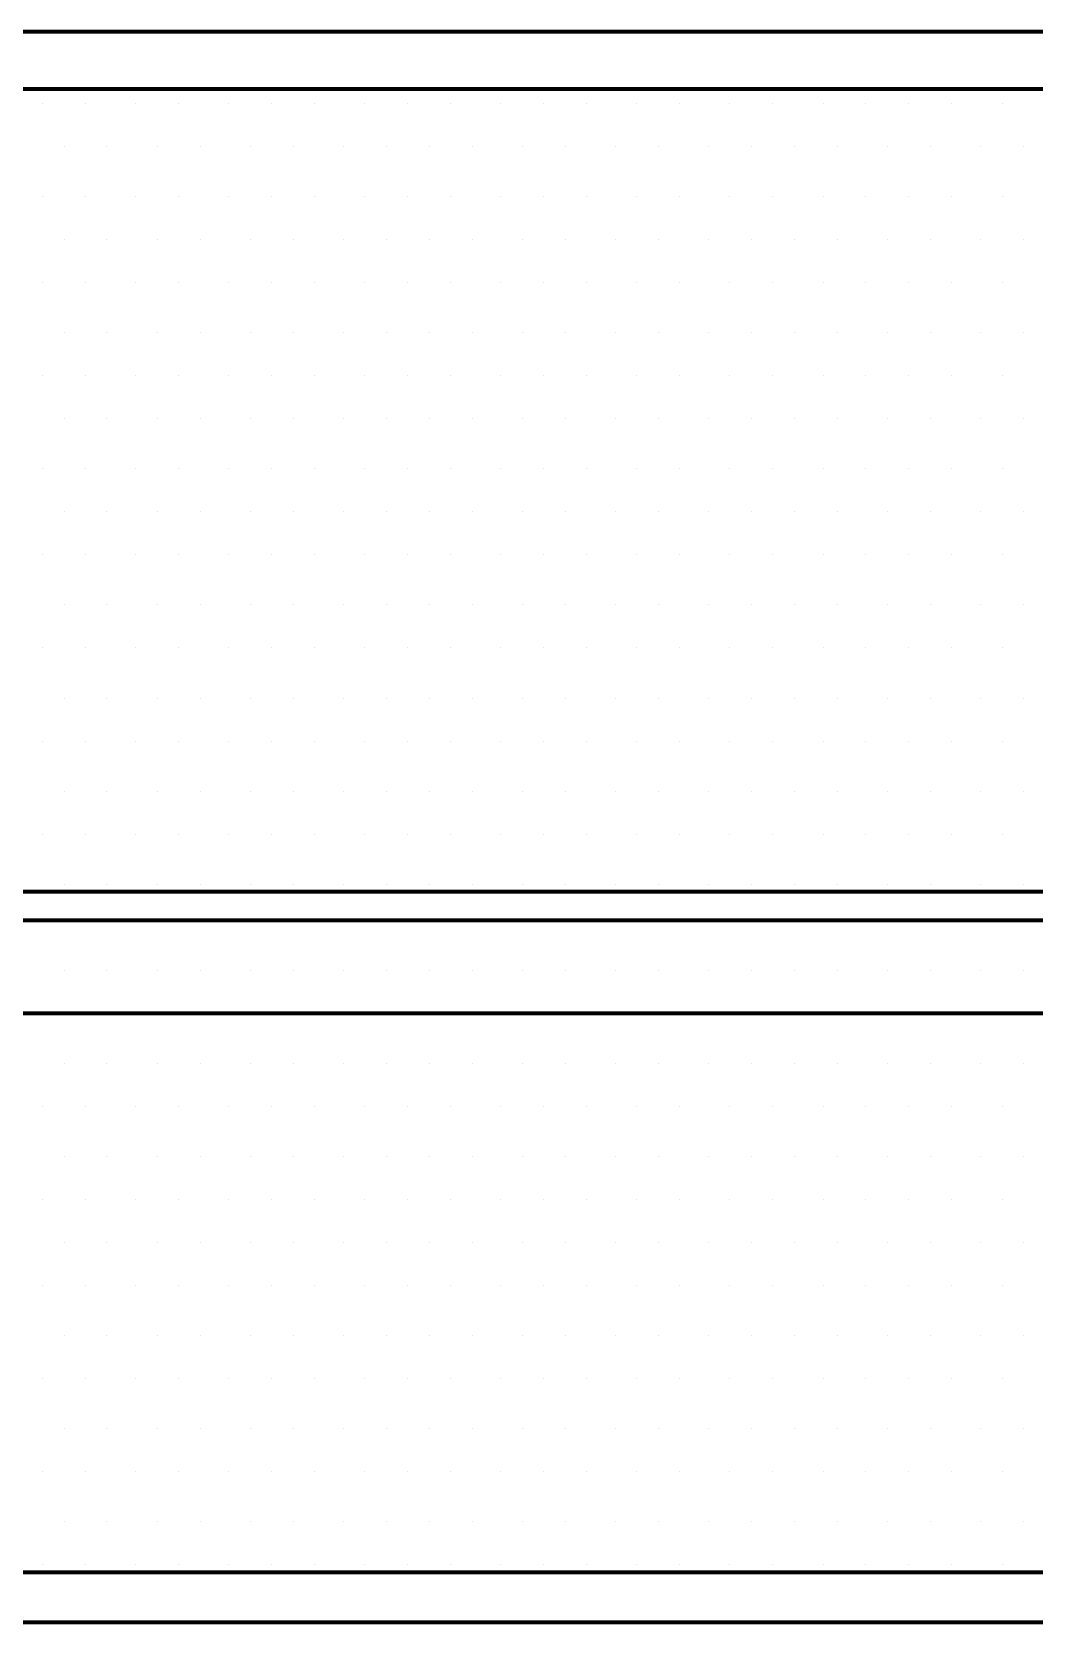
# Model space of a CAD drawing. Header units: millimetres. Extents: x 2273 to 2522, y 1034 to 1187.
# Drawn here: x 2460.909 to 2461.321, y 1050.987 to 1051.64 of the extents above; entities that cross this region are included whole.
import ezdxf

# ---------------------------------------------------------------- set-up
doc = ezdxf.new("R2010")
doc.units = ezdxf.units.MM
doc.layers.add('LAYER8', color=8, linetype='Continuous')
doc.layers.add('PAREDES', color=4, linetype='Continuous', lineweight=100)

# ---------------------------------------------------------------- blocks, each defined once
blk = doc.blocks.new('CAR')
at = {"layer": 'PAREDES', "color": 0, "linetype": 'Continuous'}
for points in [[(73.97696, 146.38922), (73.97696, 145.26275)], [(74.00049, 146.38922), (74.00049, 145.26275)], [(74.3299, 145.27157), (74.3299, 146.38039)], [(74.34167, 145.27157), (74.34167, 146.38039)], [(74.3799, 145.28333), (74.3799, 146.36863)], [(74.60931, 145.35686), (74.60931, 146.2951)], [(74.60931, 145.35686), (74.60931, 146.2951)], [(74.6299, 145.35686), (74.6299, 146.2951)], [(74.02402, 146.02451), (74.02402, 146.02451)], [(74.06225, 146.02451), (74.06225, 146.02451)], [(74.10049, 146.02451), (74.10049, 146.02451)], [(74.13578, 146.02451), (74.13578, 146.02451)], [(74.17402, 146.02451), (74.17402, 146.02451)], [(74.21225, 146.02451), (74.21225, 146.02451)], [(74.25049, 146.02451), (74.25049, 146.02451)], [(74.28873, 146.02451), (74.28873, 146.02451)], [(74.32696, 146.02451), (74.32696, 146.02451)], [(74.36225, 146.02451), (74.36225, 146.02451)], [(74.40049, 146.02451), (74.40049, 146.02451)], [(74.43873, 146.02451), (74.43873, 146.02451)], [(74.47402, 146.02451), (74.47402, 146.02451)], [(74.51225, 146.02451), (74.51225, 146.02451)], [(74.55049, 146.02451), (74.55049, 146.02451)], [(74.58873, 146.02451), (74.58873, 146.02451)], [(74.00637, 146.01569), (74.00637, 146.01569)], [(74.04461, 146.01569), (74.04461, 146.01569)], [(74.0799, 146.01569), (74.0799, 146.01569)], [(74.11814, 146.01569), (74.11814, 146.01569)], [(74.15637, 146.01569), (74.15637, 146.01569)], [(74.19167, 146.01569), (74.19167, 146.01569)], [(74.2299, 146.01569), (74.2299, 146.01569)], [(74.26814, 146.01569), (74.26814, 146.01569)], [(74.30637, 146.01569), (74.30637, 146.01569)], [(74.34167, 146.01569), (74.34167, 146.01569)], [(74.3799, 146.01569), (74.3799, 146.01569)], [(74.41814, 146.01569), (74.41814, 146.01569)], [(74.45637, 146.01569), (74.45637, 146.01569)], [(74.49167, 146.01569), (74.49167, 146.01569)], [(74.5299, 146.01569), (74.5299, 146.01569)], [(74.56814, 146.01569), (74.56814, 146.01569)], [(74.60637, 146.01569), (74.60637, 146.01569)], [(74.02402, 146.00686), (74.02402, 146.00686)], [(74.06225, 146.00686), (74.06225, 146.00686)], [(74.10049, 146.00686), (74.10049, 146.00686)], [(74.13578, 146.00686), (74.13578, 146.00686)], [(74.17402, 146.00686), (74.17402, 146.00686)], [(74.21225, 146.00686), (74.21225, 146.00686)], [(74.25049, 146.00686), (74.25049, 146.00686)], [(74.28873, 146.00686), (74.28873, 146.00686)], [(74.32696, 146.00686), (74.32696, 146.00686)], [(74.36225, 146.00686), (74.36225, 146.00686)], [(74.40049, 146.00686), (74.40049, 146.00686)], [(74.43873, 146.00686), (74.43873, 146.00686)], [(74.47402, 146.00686), (74.47402, 146.00686)], [(74.51225, 146.00686), (74.51225, 146.00686)], [(74.55049, 146.00686), (74.55049, 146.00686)], [(74.58873, 146.00686), (74.58873, 146.00686)], [(74.00637, 145.9951), (74.00637, 145.9951)], [(74.04461, 145.9951), (74.04461, 145.9951)], [(74.0799, 145.9951), (74.0799, 145.9951)], [(74.11814, 145.9951), (74.11814, 145.9951)], [(74.15637, 145.9951), (74.15637, 145.9951)], [(74.19167, 145.9951), (74.19167, 145.9951)], [(74.2299, 145.9951), (74.2299, 145.9951)], [(74.26814, 145.9951), (74.26814, 145.9951)], [(74.30637, 145.9951), (74.30637, 145.9951)], [(74.34167, 145.9951), (74.34167, 145.9951)], [(74.3799, 145.9951), (74.3799, 145.9951)], [(74.41814, 145.9951), (74.41814, 145.9951)], [(74.45637, 145.9951), (74.45637, 145.9951)], [(74.49167, 145.9951), (74.49167, 145.9951)], [(74.5299, 145.9951), (74.5299, 145.9951)], [(74.56814, 145.9951), (74.56814, 145.9951)], [(74.60637, 145.9951), (74.60637, 145.9951)], [(74.02402, 145.98627), (74.02402, 145.98627)], [(74.06225, 145.98627), (74.06225, 145.98627)], [(74.10049, 145.98627), (74.10049, 145.98627)], [(74.13578, 145.98627), (74.13578, 145.98627)], [(74.17402, 145.98627), (74.17402, 145.98627)], [(74.21225, 145.98627), (74.21225, 145.98627)], [(74.25049, 145.98627), (74.25049, 145.98627)], [(74.28873, 145.98627), (74.28873, 145.98627)], [(74.32696, 145.98627), (74.32696, 145.98627)], [(74.36225, 145.98627), (74.36225, 145.98627)], [(74.40049, 145.98627), (74.40049, 145.98627)], [(74.43873, 145.98627), (74.43873, 145.98627)], [(74.47402, 145.98627), (74.47402, 145.98627)], [(74.51225, 145.98627), (74.51225, 145.98627)], [(74.55049, 145.98627), (74.55049, 145.98627)], [(74.58873, 145.98627), (74.58873, 145.98627)], [(74.00637, 145.97745), (74.00637, 145.97745)], [(74.04461, 145.97745), (74.04461, 145.97745)], [(74.0799, 145.97745), (74.0799, 145.97745)], [(74.11814, 145.97745), (74.11814, 145.97745)], [(74.15637, 145.97745), (74.15637, 145.97745)], [(74.19167, 145.97745), (74.19167, 145.97745)], [(74.2299, 145.97745), (74.2299, 145.97745)], [(74.26814, 145.97745), (74.26814, 145.97745)], [(74.30637, 145.97745), (74.30637, 145.97745)], [(74.34167, 145.97745), (74.34167, 145.97745)], [(74.3799, 145.97745), (74.3799, 145.97745)], [(74.41814, 145.97745), (74.41814, 145.97745)], [(74.45637, 145.97745), (74.45637, 145.97745)], [(74.49167, 145.97745), (74.49167, 145.97745)], [(74.5299, 145.97745), (74.5299, 145.97745)], [(74.56814, 145.97745), (74.56814, 145.97745)], [(74.60637, 145.97745), (74.60637, 145.97745)], [(74.02402, 145.96863), (74.02402, 145.96863)], [(74.06225, 145.96863), (74.06225, 145.96863)], [(74.10049, 145.96863), (74.10049, 145.96863)], [(74.13578, 145.96863), (74.13578, 145.96863)], [(74.17402, 145.96863), (74.17402, 145.96863)], [(74.21225, 145.96863), (74.21225, 145.96863)], [(74.25049, 145.96863), (74.25049, 145.96863)], [(74.28873, 145.96863), (74.28873, 145.96863)], [(74.32696, 145.96863), (74.32696, 145.96863)], [(74.36225, 145.96863), (74.36225, 145.96863)], [(74.40049, 145.96863), (74.40049, 145.96863)], [(74.43873, 145.96863), (74.43873, 145.96863)], [(74.47402, 145.96863), (74.47402, 145.96863)], [(74.51225, 145.96863), (74.51225, 145.96863)], [(74.55049, 145.96863), (74.55049, 145.96863)], [(74.58873, 145.96863), (74.58873, 145.96863)], [(74.00637, 145.9598), (74.00637, 145.9598)], [(74.04461, 145.9598), (74.04461, 145.9598)], [(74.0799, 145.9598), (74.0799, 145.9598)], [(74.11814, 145.9598), (74.11814, 145.9598)], [(74.15637, 145.9598), (74.15637, 145.9598)], [(74.19167, 145.9598), (74.19167, 145.9598)], [(74.2299, 145.9598), (74.2299, 145.9598)], [(74.26814, 145.9598), (74.26814, 145.9598)], [(74.30637, 145.9598), (74.30637, 145.9598)], [(74.34167, 145.9598), (74.34167, 145.9598)], [(74.3799, 145.9598), (74.3799, 145.9598)], [(74.41814, 145.9598), (74.41814, 145.9598)], [(74.45637, 145.9598), (74.45637, 145.9598)], [(74.49167, 145.9598), (74.49167, 145.9598)], [(74.5299, 145.9598), (74.5299, 145.9598)], [(74.56814, 145.9598), (74.56814, 145.9598)], [(74.60637, 145.9598), (74.60637, 145.9598)], [(74.02402, 145.94804), (74.02402, 145.94804)], [(74.06225, 145.94804), (74.06225, 145.94804)], [(74.10049, 145.94804), (74.10049, 145.94804)], [(74.13578, 145.94804), (74.13578, 145.94804)], [(74.17402, 145.94804), (74.17402, 145.94804)], [(74.21225, 145.94804), (74.21225, 145.94804)], [(74.25049, 145.94804), (74.25049, 145.94804)], [(74.28873, 145.94804), (74.28873, 145.94804)], [(74.32696, 145.94804), (74.32696, 145.94804)], [(74.36225, 145.94804), (74.36225, 145.94804)], [(74.40049, 145.94804), (74.40049, 145.94804)], [(74.43873, 145.94804), (74.43873, 145.94804)], [(74.47402, 145.94804), (74.47402, 145.94804)], [(74.51225, 145.94804), (74.51225, 145.94804)], [(74.55049, 145.94804), (74.55049, 145.94804)], [(74.58873, 145.94804), (74.58873, 145.94804)], [(74.00637, 145.94216), (74.00637, 145.94216)], [(74.04461, 145.94216), (74.04461, 145.94216)], [(74.0799, 145.94216), (74.0799, 145.94216)], [(74.11814, 145.94216), (74.11814, 145.94216)], [(74.15637, 145.94216), (74.15637, 145.94216)], [(74.19167, 145.94216), (74.19167, 145.94216)], [(74.2299, 145.94216), (74.2299, 145.94216)], [(74.26814, 145.94216), (74.26814, 145.94216)], [(74.30637, 145.94216), (74.30637, 145.94216)], [(74.34167, 145.94216), (74.34167, 145.94216)], [(74.3799, 145.94216), (74.3799, 145.94216)], [(74.41814, 145.94216), (74.41814, 145.94216)], [(74.45637, 145.94216), (74.45637, 145.94216)], [(74.49167, 145.94216), (74.49167, 145.94216)], [(74.5299, 145.94216), (74.5299, 145.94216)], [(74.56814, 145.94216), (74.56814, 145.94216)], [(74.60637, 145.94216), (74.60637, 145.94216)], [(74.02402, 145.93039), (74.02402, 145.93039)], [(74.06225, 145.93039), (74.06225, 145.93039)], [(74.10049, 145.93039), (74.10049, 145.93039)], [(74.13578, 145.93039), (74.13578, 145.93039)], [(74.17402, 145.93039), (74.17402, 145.93039)], [(74.21225, 145.93039), (74.21225, 145.93039)], [(74.25049, 145.93039), (74.25049, 145.93039)], [(74.28873, 145.93039), (74.28873, 145.93039)], [(74.32696, 145.93039), (74.32696, 145.93039)], [(74.36225, 145.93039), (74.36225, 145.93039)], [(74.40049, 145.93039), (74.40049, 145.93039)], [(74.43873, 145.93039), (74.43873, 145.93039)], [(74.47402, 145.93039), (74.47402, 145.93039)], [(74.51225, 145.93039), (74.51225, 145.93039)], [(74.55049, 145.93039), (74.55049, 145.93039)], [(74.58873, 145.93039), (74.58873, 145.93039)], [(74.00637, 145.92157), (74.00637, 145.92157)], [(74.04461, 145.92157), (74.04461, 145.92157)], [(74.0799, 145.92157), (74.0799, 145.92157)], [(74.11814, 145.92157), (74.11814, 145.92157)], [(74.15637, 145.92157), (74.15637, 145.92157)], [(74.19167, 145.92157), (74.19167, 145.92157)], [(74.2299, 145.92157), (74.2299, 145.92157)], [(74.26814, 145.92157), (74.26814, 145.92157)], [(74.30637, 145.92157), (74.30637, 145.92157)], [(74.34167, 145.92157), (74.34167, 145.92157)], [(74.3799, 145.92157), (74.3799, 145.92157)], [(74.41814, 145.92157), (74.41814, 145.92157)], [(74.45637, 145.92157), (74.45637, 145.92157)], [(74.49167, 145.92157), (74.49167, 145.92157)], [(74.5299, 145.92157), (74.5299, 145.92157)], [(74.56814, 145.92157), (74.56814, 145.92157)], [(74.60637, 145.92157), (74.60637, 145.92157)], [(74.02402, 145.91275), (74.02402, 145.91275)], [(74.06225, 145.91275), (74.06225, 145.91275)], [(74.10049, 145.91275), (74.10049, 145.91275)], [(74.13578, 145.91275), (74.13578, 145.91275)], [(74.17402, 145.91275), (74.17402, 145.91275)], [(74.21225, 145.91275), (74.21225, 145.91275)], [(74.25049, 145.91275), (74.25049, 145.91275)], [(74.28873, 145.91275), (74.28873, 145.91275)], [(74.32696, 145.91275), (74.32696, 145.91275)], [(74.36225, 145.91275), (74.36225, 145.91275)], [(74.40049, 145.91275), (74.40049, 145.91275)], [(74.43873, 145.91275), (74.43873, 145.91275)], [(74.47402, 145.91275), (74.47402, 145.91275)], [(74.51225, 145.91275), (74.51225, 145.91275)], [(74.55049, 145.91275), (74.55049, 145.91275)], [(74.58873, 145.91275), (74.58873, 145.91275)], [(74.00637, 145.90392), (74.00637, 145.90392)], [(74.04461, 145.90392), (74.04461, 145.90392)], [(74.0799, 145.90392), (74.0799, 145.90392)], [(74.11814, 145.90392), (74.11814, 145.90392)], [(74.15637, 145.90392), (74.15637, 145.90392)], [(74.19167, 145.90392), (74.19167, 145.90392)], [(74.2299, 145.90392), (74.2299, 145.90392)], [(74.26814, 145.90392), (74.26814, 145.90392)], [(74.30637, 145.90392), (74.30637, 145.90392)], [(74.34167, 145.90392), (74.34167, 145.90392)], [(74.3799, 145.90392), (74.3799, 145.90392)], [(74.41814, 145.90392), (74.41814, 145.90392)], [(74.45637, 145.90392), (74.45637, 145.90392)], [(74.49167, 145.90392), (74.49167, 145.90392)], [(74.5299, 145.90392), (74.5299, 145.90392)], [(74.56814, 145.90392), (74.56814, 145.90392)], [(74.60637, 145.90392), (74.60637, 145.90392)], [(74.02402, 145.8951), (74.02402, 145.8951)], [(74.06225, 145.8951), (74.06225, 145.8951)], [(74.10049, 145.8951), (74.10049, 145.8951)], [(74.13578, 145.8951), (74.13578, 145.8951)], [(74.17402, 145.8951), (74.17402, 145.8951)], [(74.21225, 145.8951), (74.21225, 145.8951)], [(74.25049, 145.8951), (74.25049, 145.8951)], [(74.28873, 145.8951), (74.28873, 145.8951)], [(74.32696, 145.8951), (74.32696, 145.8951)], [(74.36225, 145.8951), (74.36225, 145.8951)], [(74.40049, 145.8951), (74.40049, 145.8951)], [(74.43873, 145.8951), (74.43873, 145.8951)], [(74.47402, 145.8951), (74.47402, 145.8951)], [(74.51225, 145.8951), (74.51225, 145.8951)], [(74.55049, 145.8951), (74.55049, 145.8951)], [(74.58873, 145.8951), (74.58873, 145.8951)], [(74.00637, 145.88333), (74.00637, 145.88333)], [(74.04461, 145.88333), (74.04461, 145.88333)], [(74.0799, 145.88333), (74.0799, 145.88333)], [(74.11814, 145.88333), (74.11814, 145.88333)], [(74.15637, 145.88333), (74.15637, 145.88333)], [(74.19167, 145.88333), (74.19167, 145.88333)], [(74.2299, 145.88333), (74.2299, 145.88333)], [(74.26814, 145.88333), (74.26814, 145.88333)], [(74.30637, 145.88333), (74.30637, 145.88333)], [(74.34167, 145.88333), (74.34167, 145.88333)], [(74.3799, 145.88333), (74.3799, 145.88333)], [(74.41814, 145.88333), (74.41814, 145.88333)], [(74.45637, 145.88333), (74.45637, 145.88333)], [(74.49167, 145.88333), (74.49167, 145.88333)], [(74.5299, 145.88333), (74.5299, 145.88333)], [(74.56814, 145.88333), (74.56814, 145.88333)], [(74.60637, 145.88333), (74.60637, 145.88333)], [(74.02402, 145.87451), (74.02402, 145.87451)], [(74.06225, 145.87451), (74.06225, 145.87451)], [(74.10049, 145.87451), (74.10049, 145.87451)], [(74.13578, 145.87451), (74.13578, 145.87451)], [(74.17402, 145.87451), (74.17402, 145.87451)], [(74.21225, 145.87451), (74.21225, 145.87451)], [(74.25049, 145.87451), (74.25049, 145.87451)], [(74.28873, 145.87451), (74.28873, 145.87451)], [(74.32696, 145.87451), (74.32696, 145.87451)], [(74.36225, 145.87451), (74.36225, 145.87451)], [(74.40049, 145.87451), (74.40049, 145.87451)], [(74.43873, 145.87451), (74.43873, 145.87451)], [(74.47402, 145.87451), (74.47402, 145.87451)], [(74.51225, 145.87451), (74.51225, 145.87451)], [(74.55049, 145.87451), (74.55049, 145.87451)], [(74.58873, 145.87451), (74.58873, 145.87451)], [(74.00637, 145.86569), (74.00637, 145.86569)], [(74.04461, 145.86569), (74.04461, 145.86569)], [(74.0799, 145.86569), (74.0799, 145.86569)], [(74.11814, 145.86569), (74.11814, 145.86569)], [(74.15637, 145.86569), (74.15637, 145.86569)], [(74.19167, 145.86569), (74.19167, 145.86569)], [(74.2299, 145.86569), (74.2299, 145.86569)], [(74.26814, 145.86569), (74.26814, 145.86569)], [(74.30637, 145.86569), (74.30637, 145.86569)], [(74.34167, 145.86569), (74.34167, 145.86569)], [(74.3799, 145.86569), (74.3799, 145.86569)], [(74.41814, 145.86569), (74.41814, 145.86569)], [(74.45637, 145.86569), (74.45637, 145.86569)], [(74.49167, 145.86569), (74.49167, 145.86569)], [(74.5299, 145.86569), (74.5299, 145.86569)], [(74.56814, 145.86569), (74.56814, 145.86569)], [(74.60637, 145.86569), (74.60637, 145.86569)], [(74.02402, 145.85686), (74.02402, 145.85686)], [(74.06225, 145.85686), (74.06225, 145.85686)], [(74.10049, 145.85686), (74.10049, 145.85686)], [(74.13578, 145.85686), (74.13578, 145.85686)], [(74.17402, 145.85686), (74.17402, 145.85686)], [(74.21225, 145.85686), (74.21225, 145.85686)], [(74.25049, 145.85686), (74.25049, 145.85686)], [(74.28873, 145.85686), (74.28873, 145.85686)], [(74.32696, 145.85686), (74.32696, 145.85686)], [(74.36225, 145.85686), (74.36225, 145.85686)], [(74.40049, 145.85686), (74.40049, 145.85686)], [(74.43873, 145.85686), (74.43873, 145.85686)], [(74.47402, 145.85686), (74.47402, 145.85686)], [(74.51225, 145.85686), (74.51225, 145.85686)], [(74.55049, 145.85686), (74.55049, 145.85686)], [(74.58873, 145.85686), (74.58873, 145.85686)], [(74.00637, 145.8451), (74.00637, 145.8451)], [(74.04461, 145.8451), (74.04461, 145.8451)], [(74.0799, 145.8451), (74.0799, 145.8451)], [(74.11814, 145.8451), (74.11814, 145.8451)], [(74.15637, 145.8451), (74.15637, 145.8451)], [(74.19167, 145.8451), (74.19167, 145.8451)], [(74.2299, 145.8451), (74.2299, 145.8451)], [(74.26814, 145.8451), (74.26814, 145.8451)], [(74.30637, 145.8451), (74.30637, 145.8451)], [(74.34167, 145.8451), (74.34167, 145.8451)], [(74.3799, 145.8451), (74.3799, 145.8451)], [(74.41814, 145.8451), (74.41814, 145.8451)], [(74.45637, 145.8451), (74.45637, 145.8451)], [(74.49167, 145.8451), (74.49167, 145.8451)], [(74.5299, 145.8451), (74.5299, 145.8451)], [(74.56814, 145.8451), (74.56814, 145.8451)], [(74.60637, 145.8451), (74.60637, 145.8451)], [(74.02402, 145.83627), (74.02402, 145.83627)], [(74.06225, 145.83627), (74.06225, 145.83627)], [(74.10049, 145.83627), (74.10049, 145.83627)], [(74.13578, 145.83627), (74.13578, 145.83627)], [(74.17402, 145.83627), (74.17402, 145.83627)], [(74.21225, 145.83627), (74.21225, 145.83627)], [(74.25049, 145.83627), (74.25049, 145.83627)], [(74.28873, 145.83627), (74.28873, 145.83627)], [(74.32696, 145.83627), (74.32696, 145.83627)], [(74.36225, 145.83627), (74.36225, 145.83627)], [(74.40049, 145.83627), (74.40049, 145.83627)], [(74.43873, 145.83627), (74.43873, 145.83627)], [(74.47402, 145.83627), (74.47402, 145.83627)], [(74.51225, 145.83627), (74.51225, 145.83627)], [(74.55049, 145.83627), (74.55049, 145.83627)], [(74.58873, 145.83627), (74.58873, 145.83627)], [(74.00637, 145.82745), (74.00637, 145.82745)], [(74.04461, 145.82745), (74.04461, 145.82745)], [(74.0799, 145.82745), (74.0799, 145.82745)], [(74.11814, 145.82745), (74.11814, 145.82745)], [(74.15637, 145.82745), (74.15637, 145.82745)], [(74.19167, 145.82745), (74.19167, 145.82745)], [(74.2299, 145.82745), (74.2299, 145.82745)], [(74.26814, 145.82745), (74.26814, 145.82745)], [(74.30637, 145.82745), (74.30637, 145.82745)], [(74.34167, 145.82745), (74.34167, 145.82745)], [(74.3799, 145.82745), (74.3799, 145.82745)], [(74.41814, 145.82745), (74.41814, 145.82745)], [(74.45637, 145.82745), (74.45637, 145.82745)], [(74.49167, 145.82745), (74.49167, 145.82745)], [(74.5299, 145.82745), (74.5299, 145.82745)], [(74.56814, 145.82745), (74.56814, 145.82745)], [(74.60637, 145.82745), (74.60637, 145.82745)], [(74.02402, 145.81863), (74.02402, 145.81863)], [(74.06225, 145.81863), (74.06225, 145.81863)], [(74.10049, 145.81863), (74.10049, 145.81863)], [(74.13578, 145.81863), (74.13578, 145.81863)], [(74.17402, 145.81863), (74.17402, 145.81863)], [(74.21225, 145.81863), (74.21225, 145.81863)], [(74.25049, 145.81863), (74.25049, 145.81863)], [(74.28873, 145.81863), (74.28873, 145.81863)], [(74.32696, 145.81863), (74.32696, 145.81863)], [(74.36225, 145.81863), (74.36225, 145.81863)], [(74.40049, 145.81863), (74.40049, 145.81863)], [(74.43873, 145.81863), (74.43873, 145.81863)], [(74.47402, 145.81863), (74.47402, 145.81863)], [(74.51225, 145.81863), (74.51225, 145.81863)], [(74.55049, 145.81863), (74.55049, 145.81863)], [(74.58873, 145.81863), (74.58873, 145.81863)], [(74.00637, 145.8098), (74.00637, 145.8098)], [(74.04461, 145.8098), (74.04461, 145.8098)], [(74.0799, 145.8098), (74.0799, 145.8098)], [(74.11814, 145.8098), (74.11814, 145.8098)], [(74.15637, 145.8098), (74.15637, 145.8098)], [(74.19167, 145.8098), (74.19167, 145.8098)], [(74.2299, 145.8098), (74.2299, 145.8098)], [(74.26814, 145.8098), (74.26814, 145.8098)], [(74.30637, 145.8098), (74.30637, 145.8098)], [(74.34167, 145.8098), (74.34167, 145.8098)], [(74.3799, 145.8098), (74.3799, 145.8098)], [(74.41814, 145.8098), (74.41814, 145.8098)], [(74.45637, 145.8098), (74.45637, 145.8098)], [(74.49167, 145.8098), (74.49167, 145.8098)], [(74.5299, 145.8098), (74.5299, 145.8098)], [(74.56814, 145.8098), (74.56814, 145.8098)], [(74.60637, 145.8098), (74.60637, 145.8098)], [(74.02402, 145.79804), (74.02402, 145.79804)], [(74.06225, 145.79804), (74.06225, 145.79804)], [(74.10049, 145.79804), (74.10049, 145.79804)], [(74.13578, 145.79804), (74.13578, 145.79804)], [(74.17402, 145.79804), (74.17402, 145.79804)], [(74.21225, 145.79804), (74.21225, 145.79804)], [(74.25049, 145.79804), (74.25049, 145.79804)], [(74.28873, 145.79804), (74.28873, 145.79804)], [(74.32696, 145.79804), (74.32696, 145.79804)], [(74.36225, 145.79804), (74.36225, 145.79804)], [(74.40049, 145.79804), (74.40049, 145.79804)], [(74.43873, 145.79804), (74.43873, 145.79804)], [(74.47402, 145.79804), (74.47402, 145.79804)], [(74.51225, 145.79804), (74.51225, 145.79804)], [(74.55049, 145.79804), (74.55049, 145.79804)], [(74.58873, 145.79804), (74.58873, 145.79804)], [(74.00637, 145.78922), (74.00637, 145.78922)], [(74.04461, 145.78922), (74.04461, 145.78922)], [(74.0799, 145.78922), (74.0799, 145.78922)], [(74.11814, 145.78922), (74.11814, 145.78922)], [(74.15637, 145.78922), (74.15637, 145.78922)], [(74.19167, 145.78922), (74.19167, 145.78922)], [(74.2299, 145.78922), (74.2299, 145.78922)], [(74.26814, 145.78922), (74.26814, 145.78922)], [(74.30637, 145.78922), (74.30637, 145.78922)], [(74.34167, 145.78922), (74.34167, 145.78922)], [(74.3799, 145.78922), (74.3799, 145.78922)], [(74.41814, 145.78922), (74.41814, 145.78922)], [(74.45637, 145.78922), (74.45637, 145.78922)], [(74.49167, 145.78922), (74.49167, 145.78922)], [(74.5299, 145.78922), (74.5299, 145.78922)], [(74.56814, 145.78922), (74.56814, 145.78922)], [(74.60637, 145.78922), (74.60637, 145.78922)], [(74.02402, 145.78039), (74.02402, 145.78039)], [(74.06225, 145.78039), (74.06225, 145.78039)], [(74.10049, 145.78039), (74.10049, 145.78039)], [(74.13578, 145.78039), (74.13578, 145.78039)], [(74.17402, 145.78039), (74.17402, 145.78039)], [(74.21225, 145.78039), (74.21225, 145.78039)], [(74.25049, 145.78039), (74.25049, 145.78039)], [(74.28873, 145.78039), (74.28873, 145.78039)], [(74.32696, 145.78039), (74.32696, 145.78039)], [(74.36225, 145.78039), (74.36225, 145.78039)], [(74.40049, 145.78039), (74.40049, 145.78039)], [(74.43873, 145.78039), (74.43873, 145.78039)], [(74.47402, 145.78039), (74.47402, 145.78039)], [(74.51225, 145.78039), (74.51225, 145.78039)], [(74.55049, 145.78039), (74.55049, 145.78039)], [(74.58873, 145.78039), (74.58873, 145.78039)], [(74.00637, 145.77157), (74.00637, 145.77157)], [(74.04461, 145.77157), (74.04461, 145.77157)], [(74.0799, 145.77157), (74.0799, 145.77157)], [(74.11814, 145.77157), (74.11814, 145.77157)], [(74.15637, 145.77157), (74.15637, 145.77157)], [(74.19167, 145.77157), (74.19167, 145.77157)], [(74.2299, 145.77157), (74.2299, 145.77157)], [(74.26814, 145.77157), (74.26814, 145.77157)], [(74.30637, 145.77157), (74.30637, 145.77157)], [(74.34167, 145.77157), (74.34167, 145.77157)], [(74.3799, 145.77157), (74.3799, 145.77157)], [(74.41814, 145.77157), (74.41814, 145.77157)], [(74.45637, 145.77157), (74.45637, 145.77157)], [(74.49167, 145.77157), (74.49167, 145.77157)], [(74.5299, 145.77157), (74.5299, 145.77157)], [(74.56814, 145.77157), (74.56814, 145.77157)], [(74.60637, 145.77157), (74.60637, 145.77157)], [(74.02402, 145.76275), (74.02402, 145.76275)], [(74.06225, 145.76275), (74.06225, 145.76275)], [(74.10049, 145.76275), (74.10049, 145.76275)], [(74.13578, 145.76275), (74.13578, 145.76275)], [(74.17402, 145.76275), (74.17402, 145.76275)], [(74.21225, 145.76275), (74.21225, 145.76275)], [(74.25049, 145.76275), (74.25049, 145.76275)], [(74.28873, 145.76275), (74.28873, 145.76275)], [(74.32696, 145.76275), (74.32696, 145.76275)], [(74.36225, 145.76275), (74.36225, 145.76275)], [(74.40049, 145.76275), (74.40049, 145.76275)], [(74.43873, 145.76275), (74.43873, 145.76275)], [(74.47402, 145.76275), (74.47402, 145.76275)], [(74.51225, 145.76275), (74.51225, 145.76275)], [(74.55049, 145.76275), (74.55049, 145.76275)], [(74.58873, 145.76275), (74.58873, 145.76275)], [(74.00637, 145.75392), (74.00637, 145.75392)], [(74.04461, 145.75392), (74.04461, 145.75392)], [(74.0799, 145.75392), (74.0799, 145.75392)], [(74.11814, 145.75392), (74.11814, 145.75392)], [(74.15637, 145.75392), (74.15637, 145.75392)], [(74.19167, 145.75392), (74.19167, 145.75392)], [(74.2299, 145.75392), (74.2299, 145.75392)], [(74.26814, 145.75392), (74.26814, 145.75392)], [(74.30637, 145.75392), (74.30637, 145.75392)], [(74.34167, 145.75392), (74.34167, 145.75392)], [(74.3799, 145.75392), (74.3799, 145.75392)], [(74.41814, 145.75392), (74.41814, 145.75392)], [(74.45637, 145.75392), (74.45637, 145.75392)], [(74.49167, 145.75392), (74.49167, 145.75392)], [(74.5299, 145.75392), (74.5299, 145.75392)], [(74.56814, 145.75392), (74.56814, 145.75392)], [(74.60637, 145.75392), (74.60637, 145.75392)], [(74.02402, 145.7451), (74.02402, 145.7451)], [(74.06225, 145.7451), (74.06225, 145.7451)], [(74.10049, 145.7451), (74.10049, 145.7451)], [(74.13578, 145.7451), (74.13578, 145.7451)], [(74.17402, 145.7451), (74.17402, 145.7451)], [(74.21225, 145.7451), (74.21225, 145.7451)], [(74.25049, 145.7451), (74.25049, 145.7451)], [(74.28873, 145.7451), (74.28873, 145.7451)], [(74.32696, 145.7451), (74.32696, 145.7451)], [(74.36225, 145.7451), (74.36225, 145.7451)], [(74.40049, 145.7451), (74.40049, 145.7451)], [(74.43873, 145.7451), (74.43873, 145.7451)], [(74.47402, 145.7451), (74.47402, 145.7451)], [(74.51225, 145.7451), (74.51225, 145.7451)], [(74.55049, 145.7451), (74.55049, 145.7451)], [(74.58873, 145.7451), (74.58873, 145.7451)], [(74.00637, 145.73333), (74.00637, 145.73333)], [(74.04461, 145.73333), (74.04461, 145.73333)], [(74.0799, 145.73333), (74.0799, 145.73333)], [(74.11814, 145.73333), (74.11814, 145.73333)], [(74.15637, 145.73333), (74.15637, 145.73333)], [(74.19167, 145.73333), (74.19167, 145.73333)], [(74.2299, 145.73333), (74.2299, 145.73333)], [(74.26814, 145.73333), (74.26814, 145.73333)], [(74.30637, 145.73333), (74.30637, 145.73333)], [(74.34167, 145.73333), (74.34167, 145.73333)], [(74.3799, 145.73333), (74.3799, 145.73333)], [(74.41814, 145.73333), (74.41814, 145.73333)], [(74.45637, 145.73333), (74.45637, 145.73333)], [(74.49167, 145.73333), (74.49167, 145.73333)], [(74.5299, 145.73333), (74.5299, 145.73333)], [(74.56814, 145.73333), (74.56814, 145.73333)], [(74.60637, 145.73333), (74.60637, 145.73333)], [(74.02402, 145.72451), (74.02402, 145.72451)], [(74.06225, 145.72451), (74.06225, 145.72451)], [(74.10049, 145.72451), (74.10049, 145.72451)], [(74.13578, 145.72451), (74.13578, 145.72451)], [(74.17402, 145.72451), (74.17402, 145.72451)], [(74.21225, 145.72451), (74.21225, 145.72451)], [(74.25049, 145.72451), (74.25049, 145.72451)], [(74.28873, 145.72451), (74.28873, 145.72451)], [(74.32696, 145.72451), (74.32696, 145.72451)], [(74.36225, 145.72451), (74.36225, 145.72451)], [(74.40049, 145.72451), (74.40049, 145.72451)], [(74.43873, 145.72451), (74.43873, 145.72451)], [(74.47402, 145.72451), (74.47402, 145.72451)], [(74.51225, 145.72451), (74.51225, 145.72451)], [(74.55049, 145.72451), (74.55049, 145.72451)], [(74.58873, 145.72451), (74.58873, 145.72451)], [(74.00637, 145.71569), (74.00637, 145.71569)], [(74.04461, 145.71569), (74.04461, 145.71569)], [(74.0799, 145.71569), (74.0799, 145.71569)], [(74.11814, 145.71569), (74.11814, 145.71569)], [(74.15637, 145.71569), (74.15637, 145.71569)], [(74.19167, 145.71569), (74.19167, 145.71569)], [(74.2299, 145.71569), (74.2299, 145.71569)], [(74.26814, 145.71569), (74.26814, 145.71569)], [(74.30637, 145.71569), (74.30637, 145.71569)], [(74.34167, 145.71569), (74.34167, 145.71569)], [(74.3799, 145.71569), (74.3799, 145.71569)], [(74.41814, 145.71569), (74.41814, 145.71569)], [(74.45637, 145.71569), (74.45637, 145.71569)], [(74.49167, 145.71569), (74.49167, 145.71569)], [(74.5299, 145.71569), (74.5299, 145.71569)], [(74.56814, 145.71569), (74.56814, 145.71569)], [(74.60637, 145.71569), (74.60637, 145.71569)], [(74.02402, 145.70686), (74.02402, 145.70686)], [(74.06225, 145.70686), (74.06225, 145.70686)], [(74.10049, 145.70686), (74.10049, 145.70686)], [(74.13578, 145.70686), (74.13578, 145.70686)], [(74.17402, 145.70686), (74.17402, 145.70686)], [(74.21225, 145.70686), (74.21225, 145.70686)], [(74.25049, 145.70686), (74.25049, 145.70686)], [(74.28873, 145.70686), (74.28873, 145.70686)], [(74.32696, 145.70686), (74.32696, 145.70686)], [(74.36225, 145.70686), (74.36225, 145.70686)], [(74.40049, 145.70686), (74.40049, 145.70686)], [(74.43873, 145.70686), (74.43873, 145.70686)], [(74.47402, 145.70686), (74.47402, 145.70686)], [(74.51225, 145.70686), (74.51225, 145.70686)], [(74.55049, 145.70686), (74.55049, 145.70686)], [(74.58873, 145.70686), (74.58873, 145.70686)], [(74.00637, 145.69804), (74.00637, 145.69804)], [(74.04461, 145.69804), (74.04461, 145.69804)], [(74.0799, 145.69804), (74.0799, 145.69804)], [(74.11814, 145.69804), (74.11814, 145.69804)], [(74.15637, 145.69804), (74.15637, 145.69804)], [(74.19167, 145.69804), (74.19167, 145.69804)], [(74.2299, 145.69804), (74.2299, 145.69804)], [(74.26814, 145.69804), (74.26814, 145.69804)], [(74.30637, 145.69804), (74.30637, 145.69804)], [(74.34167, 145.69804), (74.34167, 145.69804)], [(74.3799, 145.69804), (74.3799, 145.69804)], [(74.41814, 145.69804), (74.41814, 145.69804)], [(74.45637, 145.69804), (74.45637, 145.69804)], [(74.49167, 145.69804), (74.49167, 145.69804)], [(74.5299, 145.69804), (74.5299, 145.69804)], [(74.56814, 145.69804), (74.56814, 145.69804)], [(74.60637, 145.69804), (74.60637, 145.69804)], [(74.02402, 145.68627), (74.02402, 145.68627)], [(74.06225, 145.68627), (74.06225, 145.68627)], [(74.10049, 145.68627), (74.10049, 145.68627)], [(74.13578, 145.68627), (74.13578, 145.68627)], [(74.17402, 145.68627), (74.17402, 145.68627)], [(74.21225, 145.68627), (74.21225, 145.68627)], [(74.25049, 145.68627), (74.25049, 145.68627)], [(74.28873, 145.68627), (74.28873, 145.68627)], [(74.32696, 145.68627), (74.32696, 145.68627)], [(74.36225, 145.68627), (74.36225, 145.68627)], [(74.40049, 145.68627), (74.40049, 145.68627)], [(74.43873, 145.68627), (74.43873, 145.68627)], [(74.47402, 145.68627), (74.47402, 145.68627)], [(74.51225, 145.68627), (74.51225, 145.68627)], [(74.55049, 145.68627), (74.55049, 145.68627)], [(74.58873, 145.68627), (74.58873, 145.68627)], [(74.00637, 145.67745), (74.00637, 145.67745)], [(74.04461, 145.67745), (74.04461, 145.67745)], [(74.0799, 145.67745), (74.0799, 145.67745)], [(74.11814, 145.67745), (74.11814, 145.67745)], [(74.15637, 145.67745), (74.15637, 145.67745)], [(74.19167, 145.67745), (74.19167, 145.67745)], [(74.2299, 145.67745), (74.2299, 145.67745)], [(74.26814, 145.67745), (74.26814, 145.67745)], [(74.30637, 145.67745), (74.30637, 145.67745)], [(74.34167, 145.67745), (74.34167, 145.67745)], [(74.3799, 145.67745), (74.3799, 145.67745)], [(74.41814, 145.67745), (74.41814, 145.67745)], [(74.45637, 145.67745), (74.45637, 145.67745)], [(74.49167, 145.67745), (74.49167, 145.67745)], [(74.5299, 145.67745), (74.5299, 145.67745)], [(74.56814, 145.67745), (74.56814, 145.67745)], [(74.60637, 145.67745), (74.60637, 145.67745)], [(74.02402, 145.66863), (74.02402, 145.66863)], [(74.06225, 145.66863), (74.06225, 145.66863)], [(74.10049, 145.66863), (74.10049, 145.66863)], [(74.13578, 145.66863), (74.13578, 145.66863)], [(74.17402, 145.66863), (74.17402, 145.66863)], [(74.21225, 145.66863), (74.21225, 145.66863)], [(74.25049, 145.66863), (74.25049, 145.66863)], [(74.28873, 145.66863), (74.28873, 145.66863)], [(74.32696, 145.66863), (74.32696, 145.66863)], [(74.36225, 145.66863), (74.36225, 145.66863)], [(74.40049, 145.66863), (74.40049, 145.66863)], [(74.43873, 145.66863), (74.43873, 145.66863)], [(74.47402, 145.66863), (74.47402, 145.66863)], [(74.51225, 145.66863), (74.51225, 145.66863)], [(74.55049, 145.66863), (74.55049, 145.66863)], [(74.58873, 145.66863), (74.58873, 145.66863)], [(74.00637, 145.6598), (74.00637, 145.6598)], [(74.04461, 145.6598), (74.04461, 145.6598)], [(74.0799, 145.6598), (74.0799, 145.6598)], [(74.11814, 145.6598), (74.11814, 145.6598)], [(74.15637, 145.6598), (74.15637, 145.6598)], [(74.19167, 145.6598), (74.19167, 145.6598)], [(74.2299, 145.6598), (74.2299, 145.6598)], [(74.26814, 145.6598), (74.26814, 145.6598)], [(74.30637, 145.6598), (74.30637, 145.6598)], [(74.34167, 145.6598), (74.34167, 145.6598)], [(74.3799, 145.6598), (74.3799, 145.6598)], [(74.41814, 145.6598), (74.41814, 145.6598)], [(74.45637, 145.6598), (74.45637, 145.6598)], [(74.49167, 145.6598), (74.49167, 145.6598)], [(74.5299, 145.6598), (74.5299, 145.6598)], [(74.56814, 145.6598), (74.56814, 145.6598)], [(74.60637, 145.6598), (74.60637, 145.6598)], [(74.02402, 145.64804), (74.02402, 145.64804)], [(74.06225, 145.64804), (74.06225, 145.64804)], [(74.10049, 145.64804), (74.10049, 145.64804)], [(74.13578, 145.64804), (74.13578, 145.64804)], [(74.17402, 145.64804), (74.17402, 145.64804)], [(74.21225, 145.64804), (74.21225, 145.64804)], [(74.25049, 145.64804), (74.25049, 145.64804)], [(74.28873, 145.64804), (74.28873, 145.64804)], [(74.32696, 145.64804), (74.32696, 145.64804)], [(74.36225, 145.64804), (74.36225, 145.64804)], [(74.40049, 145.64804), (74.40049, 145.64804)], [(74.43873, 145.64804), (74.43873, 145.64804)], [(74.47402, 145.64804), (74.47402, 145.64804)], [(74.51225, 145.64804), (74.51225, 145.64804)], [(74.55049, 145.64804), (74.55049, 145.64804)], [(74.58873, 145.64804), (74.58873, 145.64804)], [(74.00637, 145.63922), (74.00637, 145.63922)], [(74.04461, 145.63922), (74.04461, 145.63922)], [(74.0799, 145.63922), (74.0799, 145.63922)], [(74.11814, 145.63922), (74.11814, 145.63922)], [(74.15637, 145.63922), (74.15637, 145.63922)], [(74.19167, 145.63922), (74.19167, 145.63922)], [(74.2299, 145.63922), (74.2299, 145.63922)], [(74.26814, 145.63922), (74.26814, 145.63922)], [(74.30637, 145.63922), (74.30637, 145.63922)], [(74.34167, 145.63922), (74.34167, 145.63922)], [(74.3799, 145.63922), (74.3799, 145.63922)], [(74.41814, 145.63922), (74.41814, 145.63922)], [(74.45637, 145.63922), (74.45637, 145.63922)], [(74.49167, 145.63922), (74.49167, 145.63922)], [(74.5299, 145.63922), (74.5299, 145.63922)], [(74.56814, 145.63922), (74.56814, 145.63922)], [(74.60637, 145.63922), (74.60637, 145.63922)], [(74.02402, 145.63039), (74.02402, 145.63039)], [(74.06225, 145.63039), (74.06225, 145.63039)], [(74.10049, 145.63039), (74.10049, 145.63039)], [(74.13578, 145.63039), (74.13578, 145.63039)], [(74.17402, 145.63039), (74.17402, 145.63039)], [(74.21225, 145.63039), (74.21225, 145.63039)], [(74.25049, 145.63039), (74.25049, 145.63039)], [(74.28873, 145.63039), (74.28873, 145.63039)], [(74.32696, 145.63039), (74.32696, 145.63039)], [(74.36225, 145.63039), (74.36225, 145.63039)], [(74.40049, 145.63039), (74.40049, 145.63039)], [(74.43873, 145.63039), (74.43873, 145.63039)], [(74.47402, 145.63039), (74.47402, 145.63039)], [(74.51225, 145.63039), (74.51225, 145.63039)], [(74.55049, 145.63039), (74.55049, 145.63039)], [(74.58873, 145.63039), (74.58873, 145.63039)], [(74.00637, 145.62157), (74.00637, 145.62157)], [(74.04461, 145.62157), (74.04461, 145.62157)], [(74.0799, 145.62157), (74.0799, 145.62157)], [(74.11814, 145.62157), (74.11814, 145.62157)], [(74.15637, 145.62157), (74.15637, 145.62157)], [(74.19167, 145.62157), (74.19167, 145.62157)], [(74.2299, 145.62157), (74.2299, 145.62157)], [(74.26814, 145.62157), (74.26814, 145.62157)], [(74.30637, 145.62157), (74.30637, 145.62157)], [(74.34167, 145.62157), (74.34167, 145.62157)], [(74.3799, 145.62157), (74.3799, 145.62157)], [(74.41814, 145.62157), (74.41814, 145.62157)], [(74.45637, 145.62157), (74.45637, 145.62157)], [(74.49167, 145.62157), (74.49167, 145.62157)], [(74.5299, 145.62157), (74.5299, 145.62157)], [(74.56814, 145.62157), (74.56814, 145.62157)], [(74.60637, 145.62157), (74.60637, 145.62157)]]:
    blk.add_lwpolyline(points, dxfattribs=at)

msp = doc.modelspace()

# ---------------------------------------------------------------- block references
at = {"layer": 'LAYER8', "linetype": 'ByBlock', "rotation": 270}
msp.add_blockref('CAR', (2315.29183, 1125.61656), dxfattribs=at)

doc.saveas('drawing.dxf')
